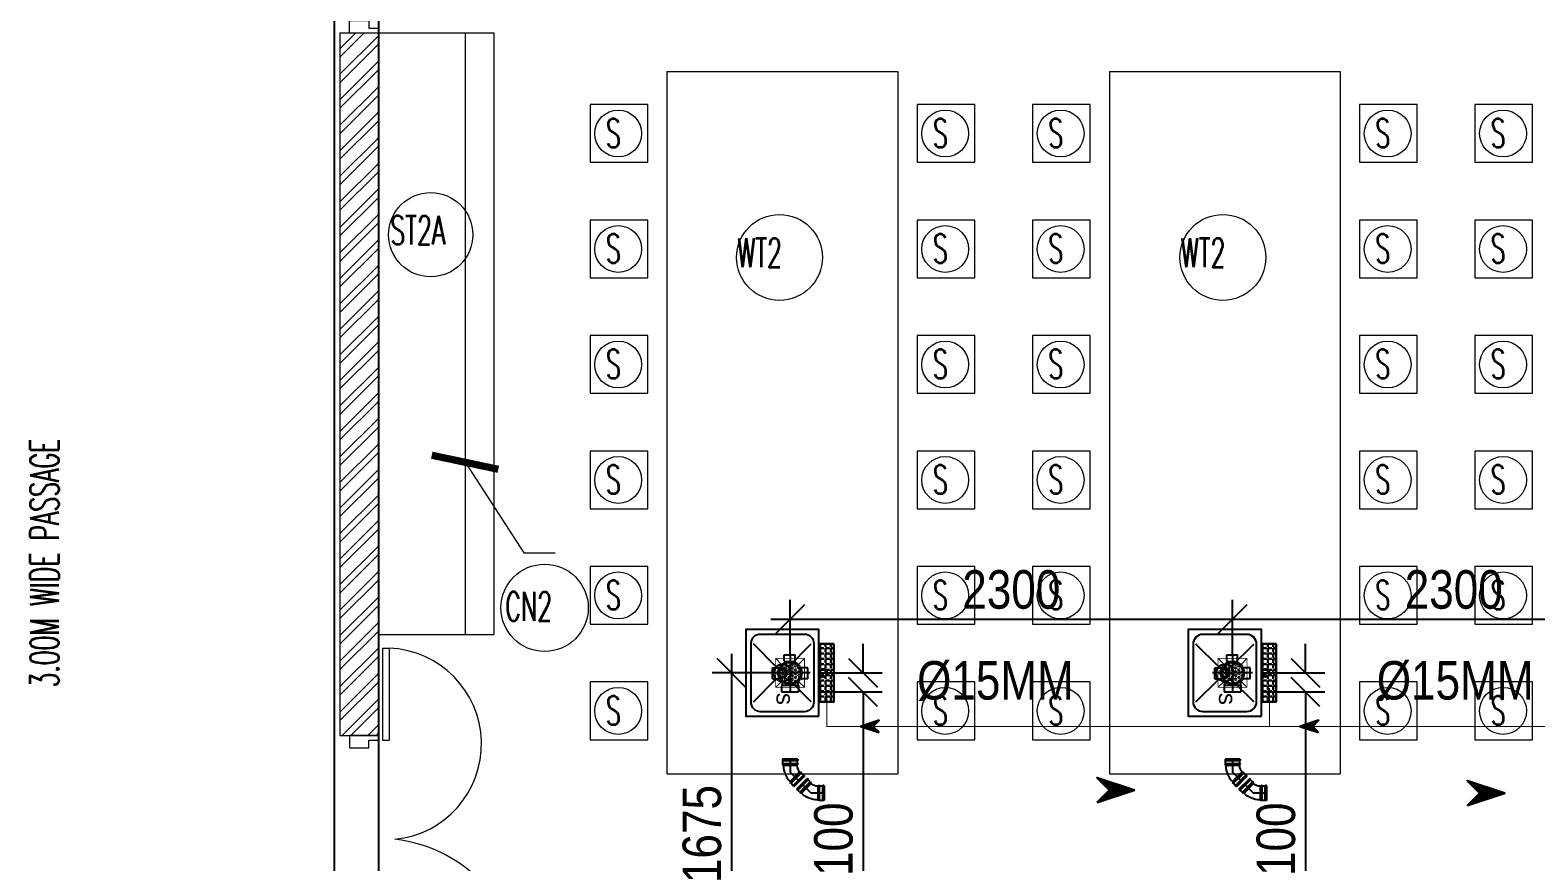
# Model space of a CAD drawing. Header units: inches. Extents: x 5899882 to 5988838, y -468923 to -96891.
# Drawn here: x 5968418 to 5976246, y -132572 to -128250 of the extents above; entities that cross this region are included whole.
import ezdxf

# ---------------------------------------------------------------- set-up
doc = ezdxf.new("R2010")
doc.units = ezdxf.units.IN
doc.header["$MEASUREMENT"] = 0
doc.linetypes.add('1', pattern=[0])
doc.layers.get('Defpoints').update_dxf_attribs({"color": 8})
for name, color, linetype in [('0- SLC ARCH LAYOUT', 7, 'Continuous'), ('0- SLC DIMENSION', 7, 'Continuous'), ('0-SLC RCC GR. FLOOR', 7, 'Continuous'), ('0-SLC-40 MM Waste water pipe', 3, 'Continuous'), ('0-SLC-75MM WASTE PIPE', 6, 'Continuous'), ('0-SLC-DOMESTIC LINE', 5, 'DOMESTIC_LINE'), ('0-SLC-Multi nahani trap', 6, 'Continuous'), ('0-SLC-Toilet fixture', 5, 'Continuous'), ('A-WALL-PATT', 252, 'Continuous'), ('Beam1', 30, 'Continuous')]:
    doc.layers.add(name, color=color, linetype=linetype)
for name, color, linetype, lineweight in [('0-SLC-100 mm Multi nahani trap jali', 253, 'Continuous', 13), ('ARCL-HATCH-B', 8, 'Continuous', 5), ('ARLC-DOOR-W', 8, 'Continuous', 5), ('ARLC-FUR (NOMN)', 8, 'Continuous', 9), ('ARLC-FURN', 8, 'Continuous', 9), ('ARLC-SINK', 8, 'Continuous', 9), ('ARLC-TEXT0', 8, 'Continuous', 20), ('ARLC-WALL', 8, 'Continuous', 15)]:
    doc.layers.add(name, color=color, linetype=linetype, lineweight=lineweight)
doc.styles.add('ARIAL', font='tahoma.ttf')
doc.styles.add('RS', font='simplex8.shx', dxfattribs={"width": 0.6, "height": 150})
doc.styles.get("Standard").update_dxf_attribs({"font": 'arial.ttf'})
doc.styles.add('swis cn bt', font='swissc.ttf')
doc.linetypes.add('DOMESTIC_LINE', pattern='A,0.5,-0.2,["DWS",ARIAL,S=0.1,R=0,X=-0.1,Y=-0.05],-0.25', length=0.95)
doc.dimstyles.new('DIM 100', dxfattribs={"dimscale": 100, "dimtxt": 1.5, "dimasz": 1.2, "dimexe": 1.5, "dimexo": 1.5, "dimgap": 0.4, "dimtad": 0, "dimdec": 0, "dimzin": 9, "dimdsep": 46, "dimtxsty": 'ARIAL', "dimblk": 'ARCHTICK', "dimblk1": 'ARCHTICK', "dimblk2": 'ARCHTICK', "dimcen": 2.5, "dimdle": 0.5, "dimclrd": 1, "dimclre": 251, "dimclrt": 4, "dimadec": 1, "dimazin": 0, "dimtfac": 1, "dimtdec": 0, "dimtmove": 2, "dimatfit": 3, "dimldrblk": 'ARCHTICK', "dimfxl": 1, "dimtzin": 0, "dimlwd": 5, "dimlwe": 5, "dimarcsym": 0})
doc.dimstyles.new('SLC', dxfattribs={"dimtxt": 200, "dimasz": 150, "dimexe": 100, "dimexo": 0, "dimgap": 50, "dimtad": 1, "dimdec": 0, "dimrnd": 5, "dimzin": 1, "dimdsep": 46, "dimtxsty": 'swis cn bt', "dimblk": 'OBLIQUE', "dimcen": 60, "dimdle": 100, "dimclrd": 256, "dimclre": 256, "dimclrt": 256, "dimazin": 0, "dimtfac": 1, "dimtdec": 0, "dimtofl": 0, "dimtmove": 0, "dimatfit": 3, "dimfxl": 0.18, "dimtolj": 1, "dimtzin": 0, "dimarcsym": 0})

# ---------------------------------------------------------------- blocks, each defined once
blk = doc.blocks.new('ARR')
h = blk.add_hatch()
h.set_pattern_fill('ANSI31', color=256)
h.paths.add_polyline_path([(-80, 80), (0, 0), (-80, -80), (162.3, 0)])
at = {"color": 7, "lineweight": 30}
blk.add_lwpolyline([(-80, -80), (0, 0), (-80, 80), (162.3, 0), (-80, -80)], dxfattribs=at)
blk = doc.blocks.new('A$C3F525F3E')
at = {"layer": 'Beam1'}
for p, q in [((24815, -20250), (24815, -26250)), ((25045, -20250), (25045, -26250))]:
    blk.add_line(p, q, dxfattribs=at)
blk = doc.blocks.new('1248')
at = {"color": 0}
for p, q in [((-74.3, 21.4), (-75, 19.5)), ((-75, 19.5), (-70.6, 15)), ((-21.4, 74.3), (-74.3, 21.4)), ((-68.6, 15.6), (-70.6, 15)), ((-15.6, 68.6), (-68.6, 15.6)), ((-57.9, 4.9), (-68.6, 15.6)), ((-57.9, 4.9), (-58.5, 3)), ((-58.5, 3), (-56.5, 0.9)), ((-57.9, 4.9), (-4.9, 57.9)), ((-54.5, 1.5), (-56.5, 0.9)), ((-1.5, 54.5), (-54.5, 1.5)), ((-52.1, -0.9), (-54.5, 1.5)), ((-52.1, -0.9), (1, 52.1)), ((-52.1, -0.9), (1, 52.1)), ((0.8, 49.3), (-49.3, -0.8)), ((-21.4, 74.3), (-19.5, 75)), ((-19.5, 75), (-15, 70.5)), ((-15.6, 68.6), (-15, 70.5)), ((-4.9, 57.9), (-15.6, 68.6)), ((-4.9, 57.9), (-3, 58.5)), ((-3, 58.5), (-0.9, 56.5)), ((-1.5, 54.5), (-0.9, 56.5)), ((1, 52.1), (-1.5, 54.5)), ((0.8, 49.3), (1, 52.1)), ((34.2, -35.4), (34.3, 35.4)), ((34.3, 35.4), (36.2, 37.5)), ((36.2, 37.5), (39.6, 37.5)), ((36.2, 37.5), (36.2, -37.5)), ((36.2, 37.5), (36.2, -37.5)), ((39.6, 37.5), (40.5, 39.3)), ((39.6, -37.5), (39.6, 37.5)), ((43.5, 39.3), (40.5, 39.3)), ((44.4, 37.5), (43.5, 39.3)), ((44.4, 37.5), (59.5, 37.5)), ((44.4, 37.5), (44.4, -37.5)), ((59.5, 37.5), (60.5, 39.3)), ((59.5, -37.5), (59.5, 37.5)), ((66.8, 39.3), (60.5, 39.3)), ((66.8, 39.3), (67.8, 37.5)), ((67.8, -37.5), (67.8, 37.5)), ((-49.3, -0.8), (-52.1, -0.9)), ((34.2, -35.4), (36.2, -37.5)), ((36.2, -37.5), (39.6, -37.5)), ((39.6, -37.5), (40.5, -39.3)), ((43.5, -39.3), (40.5, -39.3)), ((44.4, -37.5), (43.5, -39.3)), ((44.4, -37.5), (59.5, -37.5)), ((59.5, -37.5), (60.5, -39.3)), ((66.8, -39.3), (60.5, -39.3)), ((67.8, -37.5), (66.8, -39.3))]:
    blk.add_line(p, q, dxfattribs=at)
at = {"color": 8}
blk.add_lwpolyline([(-47.9, 47.9), (0, 0), (67.8, 0)], dxfattribs=at)
at = {"color": 0}
for major_axis, start_param, end_param in [((0, 47.3), 2.356166, 3.141564), ((0, 118.1), 2.356191, 3.14159)]:
    blk.add_ellipse((34.3, 82.7), major_axis=major_axis, ratio=1, start_param=start_param, end_param=end_param, dxfattribs=at)
blk = doc.blocks.new('_ArchTick')
at = {"color": 0, "linetype": 'ByBlock', "const_width": 0.15}
blk.add_lwpolyline([(-0.5, -0.5), (0.5, 0.5)], dxfattribs=at)
blk = doc.blocks.new('jjuj')
at = {"layer": 'ARLC-DOOR-W', "ltscale": 0.1}
for p, q in [((5733136.3, -29654.3), (5733136.3, -29679.3)), ((5733286.3, -29654.3), (5733286.3, -29719.3))]:
    blk.add_line(p, q, dxfattribs=at)
blk.add_lwpolyline([(5733286.3, -29719.3), (5733186.3, -29719.3), (5733186.3, -29679.3), (5733136.3, -29679.3)], dxfattribs=at)
blk = doc.blocks.new('DOOR 1')
at = {"layer": 'ARLC-DOOR-W', "ltscale": 0.1}
for p, q in [((5953211.6, -114078), (5953211.6, -113328)), ((5953211.6, -113328), (5953246.6, -113328)), ((5953246.6, -114078), (5953246.6, -113328)), ((5951473.5, -114021.3), (5951951.4, -114021.3)), ((5951473.5, -114056.3), (5951473.5, -114021.3)), ((5951951.4, -114056.3), (5951951.4, -114021.3)), ((5951473.5, -114056.3), (5951951.4, -114056.3)), ((5951926.4, -114077.8), (5951951.4, -114077.8)), ((5951926.4, -114077.8), (5951926.4, -114227.8)), ((5953246.6, -114078), (5953211.6, -114078)), ((5953276.4, -114077.8), (5953251.4, -114077.8)), ((5951926.4, -114227.8), (5951991.4, -114227.8)), ((5953276.4, -114227.8), (5953211.4, -114227.8))]:
    blk.add_line(p, q, dxfattribs=at)
at = {"layer": 'ARLC-DOOR-W'}
blk.add_line((5953276.4, -114227.8), (5953276.4, -114077.8), dxfattribs=at)
at = {"layer": 'ARLC-DOOR-W', "ltscale": 0.1}
for points in [[(5951991.4, -114227.8), (5951991.4, -114127.8), (5951951.4, -114127.8), (5951951.4, -114077.8)], [(5953211.4, -114227.8), (5953211.4, -114127.8), (5953251.4, -114127.8), (5953251.4, -114077.8)]]:
    blk.add_lwpolyline(points, dxfattribs=at)
for centre, radius, start, end in [((5953211.6, -114078), 750, 90, 173.49042), ((5951970.9, -114040.3), 497.8, 5.45802, 177.8186)]:
    blk.add_arc(centre, radius, start, end, dxfattribs=at)
blk = doc.blocks.new('sink450')
at = {"layer": 'ARLC-SINK'}
for p, q in [((5952386.3, -145910.2), (5952504.4, -146028.4)), ((5952686.3, -145910.2), (5952568.1, -146028.4)), ((5952504.4, -146092), (5952386.3, -146210.2)), ((5952568.1, -146092), (5952686.3, -146210.2))]:
    blk.add_line(p, q, dxfattribs=at)
blk.add_lwpolyline([(5952311.3, -146250.2), (5952761.3, -146250.2), (5952761.3, -145870.2), (5952311.3, -145870.2)], close=True, dxfattribs=at)
blk.add_lwpolyline([(5952386.3, -146225.2), (5952686.3, -146225.2, 0.414214), (5952736.3, -146175.2), (5952736.3, -145945.2, 0.414214), (5952686.3, -145895.2), (5952386.3, -145895.2, 0.414214), (5952336.3, -145945.2), (5952336.3, -146175.2, 0.414214)], format="xyb", close=True, dxfattribs=at)
for radius in [45, 25]:
    blk.add_circle((5952536.3, -146060.2), radius, dxfattribs=at)
at = {"layer": 'ARLC-FURN', "insert": (5952068.9, -146037.5), "char_height": 0.2, "width": 58.389, "attachment_point": 1}
blk.add_mtext('s', dxfattribs=at)
at = {"layer": 'ARLC-SINK'}
blk.add_text('s', height=90, dxfattribs=at).set_placement((5952640.1, -146090.8))
blk = doc.blocks.new('sink22')
at = {"color": 0}
for p, q in [((-150, 150), (-31.8, 31.8)), ((-150, 150), (-31.8, 31.8)), ((31.8, 31.8), (150, 150)), ((31.8, 31.8), (150, 150)), ((-150, -150), (-31.8, -31.8)), ((-150, -150), (-31.8, -31.8)), ((31.8, -31.8), (150, -150)), ((31.8, -31.8), (150, -150))]:
    blk.add_line(p, q, dxfattribs=at)
blk.add_lwpolyline([(-225, -190), (225, -190), (225, 190), (-225, 190)], close=True, dxfattribs=at)
blk.add_lwpolyline([(-150, -165), (150, -165, 0.414214), (200, -115), (200, 115, 0.414214), (150, 165), (-150, 165, 0.414214), (-200, 115), (-200, -115, 0.414214)], format="xyb", close=True, dxfattribs=at)
for radius in [45, 45, 25, 25]:
    blk.add_circle((0, 0), radius, dxfattribs=at)
blk = doc.blocks.new('FD COVER')
at = {"layer": '0-SLC-100 mm Multi nahani trap jali'}
h = blk.add_hatch(color=1, dxfattribs=at)
h.paths.add_polyline_path([(52.4, 0, 1), (-52.4, 0, 1)])
h.paths.add_polyline_path([(-49.7, 0, -1), (49.7, 0, -1)], flags=16)
h = blk.add_hatch(dxfattribs=at)
h.set_pattern_fill('HEX', color=1, scale=45.193777, style=0)
h.set_pattern_definition([(0, (-4759.384, 4380.386), (0, 9.78474), [5.649222, -11.298444]), (120, (-4759.384, 4380.386), (-8.473833, -4.89237), [5.649222, -11.298444]), (60, (-4753.735, 4380.386), (-8.473833, 4.89237), [5.649222, -11.298444])])
h.paths.add_polyline_path([(-49.7, 0, 1), (49.7, 0, 1)])
at = {"layer": '0-SLC-100 mm Multi nahani trap jali', "color": 1, "ltscale": 3}
for p, q in [((-75, 75), (-44.2, 44.2)), ((75, 75), (44.2, 44.2)), ((-44.2, -44.2), (-75, -75)), ((44.2, -44.2), (75, -75))]:
    blk.add_line(p, q, dxfattribs=at)
at = {"layer": '0-SLC-100 mm Multi nahani trap jali', "color": 1, "ltscale": 3, "const_width": 3.75}
blk.add_lwpolyline([(-75, -75), (75, -75), (75, 75), (-75, 75)], close=True, dxfattribs=at)
at = {"layer": '0-SLC-100 mm Multi nahani trap jali', "color": 1, "ltscale": 3}
blk.add_circle((0, 0), 62.5, dxfattribs=at)
blk = doc.blocks.new('A$C52224D05')
at = {"layer": '0-SLC-Multi nahani trap', "linetype": 'Continuous'}
h = blk.add_hatch(color=256, dxfattribs=at)
h.paths.add_polyline_path([(58.1, 0, 1), (-57.9, 0, 1)])
h.paths.add_polyline_path([(-54.9, 0, -1), (55.1, 0, -1)], flags=16)
for p, q in [((-25.9, 91.4), (-25.9, 77.8)), ((31.1, 91.4), (-25.9, 91.4)), ((0, 103.7), (0, -103.7)), ((31.1, 91.4), (31.1, 77.8)), ((-96.3, 0), (95.2, 0)), ((-78.2, 26.7), (-93.7, 26.7)), ((-93.7, -30.2), (-93.7, 26.7)), ((-62.6, 26.7), (-78.2, 26.7)), ((-60.3, -27.9), (-60.3, 24.4)), ((-60.3, 23.3), (-50.5, 23.3)), ((-25.9, 77.8), (-25.9, 60.2)), ((28.7, 57.9), (-23.6, 57.9)), ((-22.4, 57.9), (-22.4, 50.2)), ((27.6, 57.9), (27.6, 47.6)), ((31.1, 77.8), (31.1, 60.2)), ((41.1, 41), (63, 41)), ((63, -41.5), (63, 41.5)), ((65.5, 44), (74, 44)), ((74, 44), (97.8, 44)), ((97.8, -44), (97.8, 44)), ((-78.2, -30.2), (-93.7, -30.2)), ((-62.6, -30.2), (-77.7, -30.2)), ((-60.3, -26.7), (-50.5, -26.7)), ((-25.9, -77.8), (-25.9, -60.2)), ((-25.9, -91.4), (-25.9, -77.8)), ((28.7, -57.9), (-23.6, -57.9)), ((-22.4, -57.9), (-22.4, -50.2)), ((27.6, -57.9), (27.6, -47.6)), ((31.1, -77.8), (31.1, -60.2)), ((31.1, -91.4), (31.1, -77.8)), ((41.1, -41), (63, -41)), ((65.5, -44), (74, -44)), ((74, -44), (97.8, -44)), ((31.1, -91.4), (-25.9, -91.4))]:
    blk.add_line(p, q, dxfattribs=at)
blk.add_circle((0.1, 0), 55, dxfattribs=at)
for centre, radius, start, end in [((-62.6, 24.4), 2.33, 0, 90), ((-23.6, 60.2), 2.33, 180, 270), ((28.7, 60.2), 2.33, 270, 0), ((65.5, 41.5), 2.5, 90, 180), ((-62.6, -27.9), 2.33, 270, 0), ((-23.6, -60.2), 2.33, 90, 180), ((28.7, -60.2), 2.33, 0, 90), ((65.5, -41.5), 2.5, 180, 270)]:
    blk.add_arc(centre, radius, start, end, dxfattribs=at)
blk = doc.blocks.new('_OBLIQUE')
at = {"color": 0, "linetype": 'ByBlock'}
blk.add_line((-0.5, -0.5), (0.5, 0.5), dxfattribs=at)
blk = doc.blocks.new('*D449')
at = {"layer": '0- SLC DIMENSION', "lineweight": -2, "transparency": 16777216}
for p, q in [((5972368.9, -131493.9), (5972368.9, -131210.5)), ((5974668.9, -131493.9), (5974668.9, -131210.5)), ((5972268.9, -131310.5), (5974768.9, -131310.5))]:
    blk.add_line(p, q, dxfattribs=at)
at = {"layer": 'Defpoints', "color": 0, "transparency": 16777216}
for p in [(5974668.9, -131310.5), (5972368.9, -131493.9), (5974668.9, -131493.9)]:
    blk.add_point(p, dxfattribs=at)
at = {"layer": '0- SLC DIMENSION', "lineweight": -2, "transparency": 16777216, "xscale": 150, "yscale": 150, "zscale": 150, "rotation": 180}
blk.add_blockref('_OBLIQUE', (5972368.9, -131310.5), dxfattribs=at)
at = {"layer": '0- SLC DIMENSION', "lineweight": -2, "transparency": 16777216, "xscale": 150, "yscale": 150, "zscale": 150}
blk.add_blockref('_OBLIQUE', (5974668.9, -131310.5), dxfattribs=at)
at = {"layer": '0- SLC DIMENSION', "transparency": 16777216, "insert": (5973518.9, -131157.7), "char_height": 200, "attachment_point": 5, "style": 'swis cn bt'}
blk.add_mtext('\\A1;2300', dxfattribs=at)
blk = doc.blocks.new('*D450')
at = {"layer": '0- SLC DIMENSION', "lineweight": -2, "transparency": 16777216}
for p, q in [((5974668.9, -131493.9), (5974668.9, -131210.5)), ((5976968.9, -131493.9), (5976968.9, -131210.5)), ((5974568.9, -131310.5), (5977068.9, -131310.5))]:
    blk.add_line(p, q, dxfattribs=at)
at = {"layer": 'Defpoints', "color": 0, "transparency": 16777216}
for p in [(5976968.9, -131310.5), (5974668.9, -131493.9), (5976968.9, -131493.9)]:
    blk.add_point(p, dxfattribs=at)
at = {"layer": '0- SLC DIMENSION', "lineweight": -2, "transparency": 16777216, "xscale": 150, "yscale": 150, "zscale": 150, "rotation": 180}
blk.add_blockref('_OBLIQUE', (5974668.9, -131310.5), dxfattribs=at)
at = {"layer": '0- SLC DIMENSION', "lineweight": -2, "transparency": 16777216, "xscale": 150, "yscale": 150, "zscale": 150}
blk.add_blockref('_OBLIQUE', (5976968.9, -131310.5), dxfattribs=at)
at = {"layer": '0- SLC DIMENSION', "transparency": 16777216, "insert": (5975818.9, -131157.7), "char_height": 200, "attachment_point": 5, "style": 'swis cn bt'}
blk.add_mtext('\\A1;2300', dxfattribs=at)
blk = doc.blocks.new('*D452')
at = {"layer": '0- SLC DIMENSION', "lineweight": -2, "transparency": 16777216}
for p, q in [((5972064, -131490.2), (5972064, -133364.5)), ((5972265.1, -131590.2), (5971964, -131590.2)), ((5972265.1, -133264.5), (5971964, -133264.5))]:
    blk.add_line(p, q, dxfattribs=at)
at = {"layer": 'Defpoints', "color": 0, "transparency": 16777216}
for p in [(5972265.1, -131590.2), (5972064, -133264.5), (5972265.1, -133264.5)]:
    blk.add_point(p, dxfattribs=at)
at = {"layer": '0- SLC DIMENSION', "lineweight": -2, "transparency": 16777216, "xscale": 150, "yscale": 150, "zscale": 150}
for p, rotation in [((5972064, -131590.2), 90), ((5972064, -133264.5), 270)]:
    blk.add_blockref('_OBLIQUE', p, dxfattribs=dict(at, rotation=rotation))
at = {"layer": '0- SLC DIMENSION', "transparency": 16777216, "insert": (5971911.3, -132427.4), "char_height": 200, "attachment_point": 5, "rotation": 90, "style": 'swis cn bt'}
blk.add_mtext('\\A1;1675', dxfattribs=at)
blk = doc.blocks.new('*D585')
at = {"layer": '0- SLC DIMENSION', "lineweight": -2, "transparency": 16777216}
for p, q in [((5972748, -131589.7), (5972748, -131439.7)), ((5972520.7, -131589.7), (5972848, -131589.7)), ((5972518.9, -131689), (5972848, -131689)), ((5972748, -131689), (5972748, -132686.8))]:
    blk.add_line(p, q, dxfattribs=at)
at = {"layer": 'Defpoints', "color": 0, "transparency": 16777216}
for p in [(5972520.7, -131589.7), (5972518.9, -131689), (5972748, -131689)]:
    blk.add_point(p, dxfattribs=at)
at = {"layer": '0- SLC DIMENSION', "lineweight": -2, "transparency": 16777216, "xscale": 150, "yscale": 150, "zscale": 150}
for p, rotation in [((5972748, -131589.7), 270), ((5972748, -131689), 90)]:
    blk.add_blockref('_OBLIQUE', p, dxfattribs=dict(at, rotation=rotation))
at = {"layer": '0- SLC DIMENSION', "transparency": 16777216, "insert": (5972595.3, -132454.2), "char_height": 200, "attachment_point": 5, "rotation": 90, "style": 'swis cn bt'}
blk.add_mtext('\\A1;100', dxfattribs=at)
blk = doc.blocks.new('*D586')
at = {"layer": '0- SLC DIMENSION', "lineweight": -2, "transparency": 16777216}
for p, q in [((5975048, -131589.7), (5975048, -131439.7)), ((5974820.7, -131589.7), (5975148, -131589.7)), ((5974818.9, -131689), (5975148, -131689)), ((5975048, -131689), (5975048, -132686.8))]:
    blk.add_line(p, q, dxfattribs=at)
at = {"layer": 'Defpoints', "color": 0, "transparency": 16777216}
for p in [(5974820.7, -131589.7), (5974818.9, -131689), (5975048, -131689)]:
    blk.add_point(p, dxfattribs=at)
at = {"layer": '0- SLC DIMENSION', "lineweight": -2, "transparency": 16777216, "xscale": 150, "yscale": 150, "zscale": 150}
for p, rotation in [((5975048, -131589.7), 270), ((5975048, -131689), 90)]:
    blk.add_blockref('_OBLIQUE', p, dxfattribs=dict(at, rotation=rotation))
at = {"layer": '0- SLC DIMENSION', "transparency": 16777216, "insert": (5974895.3, -132454.2), "char_height": 200, "attachment_point": 5, "rotation": 90, "style": 'swis cn bt'}
blk.add_mtext('\\A1;100', dxfattribs=at)
blk = doc.blocks.new('gr.floor')
at = {"layer": 'ARCL-HATCH-B'}
h = blk.add_hatch(dxfattribs=at)
h.set_pattern_fill('ANSI32', color=256, scale=250)
h.set_pattern_definition([(45, (-5944591.39, 107027.8), (-66.2912607, 66.2912607), []), (45, (-5944547.2, 107027.8), (-66.2912607, 66.2912607), [])])
h.paths.add_polyline_path([(25045, -21250), (24845, -21250), (24845, -24900), (25045, -24900), (25045, -24900)])
at = {"layer": 'ARLC-FUR (NOMN)'}
for centre, radius in [((26291.5, -21772.9), 121.8), ((27991.5, -21772.9), 121.8), ((28591.5, -21772.9), 121.8), ((30291.5, -21772.9), 121.8), ((30891.5, -21772.9), 121.8), ((25316.6, -22298.7), 218.7), ((27130, -22416.6), 223.2), ((29435.1, -22416.6), 223.2), ((26291.5, -22372.9), 121.8), ((27991.5, -22372.9), 121.8), ((28591.5, -22372.9), 121.8), ((30291.5, -22372.9), 121.8), ((30891.5, -22372.9), 121.8), ((26291.5, -22972.9), 121.8), ((27991.5, -22972.9), 121.8), ((28591.5, -22972.9), 121.8), ((30291.5, -22972.9), 121.8), ((30891.5, -22972.9), 121.8), ((26291.5, -23572.9), 121.8), ((27991.5, -23572.9), 121.8), ((28591.5, -23572.9), 121.8), ((30291.5, -23572.9), 121.8), ((30891.5, -23572.9), 121.8), ((25908.8, -24237.5), 226.8), ((26291.5, -24172.9), 121.8), ((27991.5, -24172.9), 121.8), ((28591.5, -24172.9), 121.8), ((30291.5, -24172.9), 121.8), ((30891.5, -24172.9), 121.8), ((26291.5, -24772.9), 121.8), ((27991.5, -24772.9), 121.8), ((28591.5, -24772.9), 121.8), ((30291.5, -24772.9), 121.8), ((30891.5, -24772.9), 121.8)]:
    blk.add_circle(centre, radius, dxfattribs=at)
at = {"layer": 'ARLC-FURN', "ltscale": 0.002}
blk.add_line((25495, -21250), (25495, -24375.2), dxfattribs=at)
at = {"layer": 'ARLC-FURN'}
for p, q in [((26545, -21450), (27745, -21450)), ((26545, -21450), (26545, -25100)), ((27745, -21450), (27745, -25100)), ((28845, -21450), (30045, -21450)), ((28845, -21450), (28845, -25100)), ((30045, -21450), (30045, -25100)), ((25045, -24375.2), (25645, -24375.2)), ((26545, -25100), (27745, -25100)), ((28845, -25100), (30045, -25100))]:
    blk.add_line(p, q, dxfattribs=at)
blk.add_lwpolyline([(25045, -21250), (25645, -21250), (25645, -24375.2)], dxfattribs=at)
for points in [[(26145, -21922.5), (26445, -21922.5), (26445, -21622.5), (26145, -21622.5)], [(27845, -21922.5), (28145, -21922.5), (28145, -21622.5), (27845, -21622.5)], [(28445, -21922.5), (28745, -21922.5), (28745, -21622.5), (28445, -21622.5)], [(30145, -21922.5), (30445, -21922.5), (30445, -21622.5), (30145, -21622.5)], [(30745, -21922.5), (31045, -21922.5), (31045, -21622.5), (30745, -21622.5)], [(26145, -22522.5), (26445, -22522.5), (26445, -22222.5), (26145, -22222.5)], [(27845, -22522.5), (28145, -22522.5), (28145, -22222.5), (27845, -22222.5)], [(28445, -22522.5), (28745, -22522.5), (28745, -22222.5), (28445, -22222.5)], [(30145, -22522.5), (30445, -22522.5), (30445, -22222.5), (30145, -22222.5)], [(30745, -22522.5), (31045, -22522.5), (31045, -22222.5), (30745, -22222.5)], [(26145, -23122.5), (26445, -23122.5), (26445, -22822.5), (26145, -22822.5)], [(27845, -23122.5), (28145, -23122.5), (28145, -22822.5), (27845, -22822.5)], [(28445, -23122.5), (28745, -23122.5), (28745, -22822.5), (28445, -22822.5)], [(30145, -23122.5), (30445, -23122.5), (30445, -22822.5), (30145, -22822.5)], [(30745, -23122.5), (31045, -23122.5), (31045, -22822.5), (30745, -22822.5)], [(26145, -23722.5), (26445, -23722.5), (26445, -23422.5), (26145, -23422.5)], [(27845, -23722.5), (28145, -23722.5), (28145, -23422.5), (27845, -23422.5)], [(28445, -23722.5), (28745, -23722.5), (28745, -23422.5), (28445, -23422.5)], [(30145, -23722.5), (30445, -23722.5), (30445, -23422.5), (30145, -23422.5)], [(30745, -23722.5), (31045, -23722.5), (31045, -23422.5), (30745, -23422.5)], [(26145, -24322.5), (26445, -24322.5), (26445, -24022.5), (26145, -24022.5)], [(27845, -24322.5), (28145, -24322.5), (28145, -24022.5), (27845, -24022.5)], [(28445, -24322.5), (28745, -24322.5), (28745, -24022.5), (28445, -24022.5)], [(30145, -24322.5), (30445, -24322.5), (30445, -24022.5), (30145, -24022.5)], [(30745, -24322.5), (31045, -24322.5), (31045, -24022.5), (30745, -24022.5)], [(26145, -24922.5), (26445, -24922.5), (26445, -24622.5), (26145, -24622.5)], [(27845, -24922.5), (28145, -24922.5), (28145, -24622.5), (27845, -24622.5)], [(28445, -24922.5), (28745, -24922.5), (28745, -24622.5), (28445, -24622.5)], [(30145, -24922.5), (30445, -24922.5), (30445, -24622.5), (30145, -24622.5)], [(30745, -24922.5), (31045, -24922.5), (31045, -24622.5), (30745, -24622.5)]]:
    blk.add_lwpolyline(points, close=True, dxfattribs=at)
at = {"layer": 'ARLC-WALL', "ltscale": 0.1}
for p, q in [((24845, -21250), (24845, -24900)), ((25045, -21250), (25045, -24925)), ((24845, -24900), (25045, -24900))]:
    blk.add_line(p, q, dxfattribs=at)
at = {"layer": 'ARLC-WALL'}
blk.add_line((24845, -21250), (25045, -21250), dxfattribs=at)
at = {"rotation": 180.000000001434}
blk.add_blockref('jjuj', (5758181.3, -50904.3), dxfattribs=at)
at = {"layer": 'ARLC-DOOR-W', "rotation": 270}
blk.add_blockref('DOOR 1', (139122.8, 5927026.4), dxfattribs=at)
at = {"layer": 'ARLC-FURN', "rotation": 270}
for p in [(173205.2, 5927961), (175505.2, 5927961)]:
    blk.add_blockref('sink450', p, dxfattribs=at)
at = {"layer": 'ARLC-FUR (NOMN)', "style": 'RS', "width": 0.6}
for s, p in [('S ', (26227.3, -21845.7)), ('S ', (27927.3, -21845.7)), ('S ', (28527.3, -21845.7)), ('S ', (30227.3, -21845.7)), ('S ', (30827.3, -21845.7)), ('ST2A', (25106.7, -22350.3)), ('S ', (26227.3, -22445.7)), ('S ', (27927.3, -22445.7)), ('S ', (28527.3, -22445.7)), ('S ', (30227.3, -22445.7)), ('S ', (30827.3, -22445.7)), ('WT2', (26911.1, -22467.1)), ('WT2', (29216.2, -22467.1)), ('S ', (26227.3, -23045.7)), ('S ', (27927.3, -23045.7)), ('S ', (28527.3, -23045.7)), ('S ', (30227.3, -23045.7)), ('S ', (30827.3, -23045.7)), ('S ', (26227.3, -23645.7)), ('S ', (27927.3, -23645.7)), ('S ', (28527.3, -23645.7)), ('S ', (30227.3, -23645.7)), ('S ', (30827.3, -23645.7)), ('S ', (26227.3, -24245.7)), ('S ', (27927.3, -24245.7)), ('S ', (28527.3, -24245.7)), ('S ', (30227.3, -24245.7)), ('S ', (30827.3, -24245.7)), ('CN2', (25704.6, -24304.9)), ('S ', (26227.3, -24845.7)), ('S ', (27927.3, -24845.7)), ('S ', (28527.3, -24845.7)), ('S ', (30227.3, -24845.7)), ('S ', (30827.3, -24845.7))]:
    blk.add_text(s, height=150, dxfattribs=at).set_placement(p)
at = {"layer": 'ARLC-TEXT0', "style": 'RS', "width": 0.6}
blk.add_text('3.00M WIDE PASSAGE', height=150, rotation=90, dxfattribs=at).set_placement((23384.1, -24651.4))
at = {"layer": 'ARLC-FUR (NOMN)'}
blk.add_leader([(25495, -23481), (25801.4, -23951.6), (25963.2, -23951.6)], dimstyle='DIM 100', override={"dimasz": 2.5}, dxfattribs=at)

msp = doc.modelspace()

# ---------------------------------------------------------------- block references
at = {"layer": '0- SLC ARCH LAYOUT'}
msp.add_blockref('gr.floor', (5945183.9, -107014.5), dxfattribs=at)

# ---------------------------------------------------------------- next in the draw order: hatches: boundary and pattern name
at = {"layer": 'A-WALL-PATT', "lineweight": 30}
h = msp.add_hatch(dxfattribs=at)
h.set_pattern_fill('ANGLE', color=8, scale=4, angle=-90)
h.set_pattern_definition([(270, (5981688.984, -99581.95), (27.94, -3e-14), [20.32, -7.62]), (360, (5981688.984, -99581.95), (3e-14, 27.94), [20.32, -7.62])])
h.paths.add_polyline_path([(5972595.5, -131438.9), (5972595.5, -131740.5), (5972518.8, -131740.5), (5972518.9, -131438.8)])
h = msp.add_hatch(dxfattribs=at)
h.set_pattern_fill('ANGLE', color=8, scale=4, angle=-90)
h.set_pattern_definition([(270, (5983988.984, -99581.95), (27.94, -3e-14), [20.32, -7.62]), (360, (5983988.984, -99581.95), (3e-14, 27.94), [20.32, -7.62])])
h.paths.add_polyline_path([(5974895.5, -131438.9), (5974895.5, -131740.5), (5974818.8, -131740.5), (5974818.9, -131438.8)])

# ---------------------------------------------------------------- next in the draw order: linework, layer by layer
at = {"layer": '0-SLC-40 MM Waste water pipe', "lineweight": 30}
for centre in [(5972328.9, -131589.7), (5972540.7, -131589.7), (5974628.9, -131589.7), (5974840.7, -131589.7)]:
    msp.add_circle(centre, 20, dxfattribs=at)
at = {"layer": '0-SLC-DOMESTIC LINE', "color": 5, "linetype": '1', "const_width": 5}
for points in [[(5974860.5, -131669), (5974860.5, -131868.2)], [(5972560.5, -131689), (5972518.9, -131689)], [(5972560.5, -131689), (5972560.5, -131868.2), (5979333.9, -131868.2)], [(5974860.5, -131689), (5974818.9, -131689)]]:
    msp.add_lwpolyline(points, dxfattribs=at)
at = {"layer": 'A-WALL-PATT', "color": 8, "lineweight": 30}
for points in [[(5972595.5, -131438.9), (5972595.5, -131740.5), (5972518.8, -131740.5), (5972518.9, -131438.8)], [(5974895.5, -131438.9), (5974895.5, -131740.5), (5974818.8, -131740.5), (5974818.9, -131438.8)]]:
    msp.add_lwpolyline(points, close=True, dxfattribs=at)

# ---------------------------------------------------------------- next in the draw order: block references
at = {"layer": '0-SLC RCC GR. FLOOR', "color": 1}
msp.add_blockref('A$C3F525F3E', (5945183.9, -107014.5), dxfattribs=at)
at = {"layer": '0-SLC-100 mm Multi nahani trap jali', "lineweight": -3}
for p in [(5972368.9, -131589.7), (5974668.9, -131589.7)]:
    msp.add_blockref('FD COVER', p, dxfattribs=at)
at = {"layer": '0-SLC-75MM WASTE PIPE', "yscale": 1.000059464691146, "zscale": 1.000059464691146}
for p, xscale, rotation in [((5972369.3, -132105.6), 1.000059464691146, 315.0039884675327), ((5974669.3, -132105.6), 1.000059464691146, 315.0039884675327), ((5972478, -132214.3), -1.000059464691146, 314.9989633410478), ((5974778, -132214.3), -1.000059464691146, 314.9989633410478)]:
    msp.add_blockref('1248', p, dxfattribs=dict(at, xscale=xscale, rotation=rotation))
at = {"layer": '0-SLC-75MM WASTE PIPE', "color": 8, "xscale": 0.8, "yscale": 0.8, "zscale": 0.8}
for p in [(5974028.9, -132198.9), (5975953.9, -132214.5)]:
    msp.add_blockref('ARR', p, dxfattribs=at)
at = {"layer": '0-SLC-DOMESTIC LINE', "color": 5, "linetype": '1', "xscale": -0.4, "yscale": 0.4, "zscale": 0.4}
for p in [(5972799.5, -131868.2), (5975084.1, -131868.2)]:
    msp.add_blockref('ARR', p, dxfattribs=at)
at = {"layer": '0-SLC-Multi nahani trap', "linetype": 'Continuous', "extrusion": (0, 0, -1), "xscale": -1, "zscale": -1, "rotation": 90}
for p in [(-5972368.9, -131590.2), (-5974668.9, -131590.2)]:
    msp.add_blockref('A$C52224D05', p, dxfattribs=at)
at = {"layer": '0-SLC-Toilet fixture', "color": 140, "rotation": 90}
for p in [(5972328.9, -131589.7), (5974628.9, -131590.1)]:
    msp.add_blockref('sink22', p, dxfattribs=at)

# ---------------------------------------------------------------- next in the draw order: texts
at = {"layer": '0-SLC-DOMESTIC LINE', "linetype": '1', "char_height": 200, "width": 687.595, "attachment_point": 1}
for insert in [(5973028.9, -131528.5), (5975418.9, -131528.5)]:
    msp.add_mtext('{\\fSwis721 Cn BT|b0|i0|c0|p34;%%C15MM}', dxfattribs=dict(at, insert=insert))

# ---------------------------------------------------------------- next in the draw order: dimensions: what is measured, and where the dimension line sits
at = {"layer": '0- SLC DIMENSION'}
for base, p1, p2, picture, middle in [((5974668.9, -131310.5), (5972368.9, -131493.9), (5974668.9, -131493.9), '*D449', (5973518.9, -131157.7)), ((5976968.9, -131310.5), (5974668.9, -131493.9), (5976968.9, -131493.9), '*D450', (5975818.9, -131157.7))]:
    dim = msp.add_linear_dim(base=base, p1=p1, p2=p2, dimstyle='SLC', override={"dimfxl": 0}, dxfattribs=at)
    dim.commit()
    dim.dimension.update_dxf_attribs({"geometry": picture, "text_midpoint": middle})
dim = msp.add_linear_dim(base=(5972064, -133264.5), p1=(5972265.1, -131590.2), p2=(5972265.1, -133264.5), angle=90, dimstyle='SLC', override={"dimfxl": 0}, dxfattribs=at)
dim.commit()
dim.dimension.update_dxf_attribs({"geometry": '*D452', "text_midpoint": (5971911.3, -132427.4)})
for base, p1, p2, picture, middle in [((5972748, -131689), (5972520.7, -131589.7), (5972518.9, -131689), '*D585', (5972748, -132454.2)), ((5975048, -131689), (5974820.7, -131589.7), (5974818.9, -131689), '*D586', (5975048, -132454.2))]:
    dim = msp.add_linear_dim(base=base, p1=p1, p2=p2, angle=90, dimstyle='SLC', override={"dimfxl": 0}, dxfattribs=at)
    dim.commit()
    dim.dimension.update_dxf_attribs({"geometry": picture, "text_midpoint": middle, "dimtype": 160})

doc.saveas('drawing.dxf')
